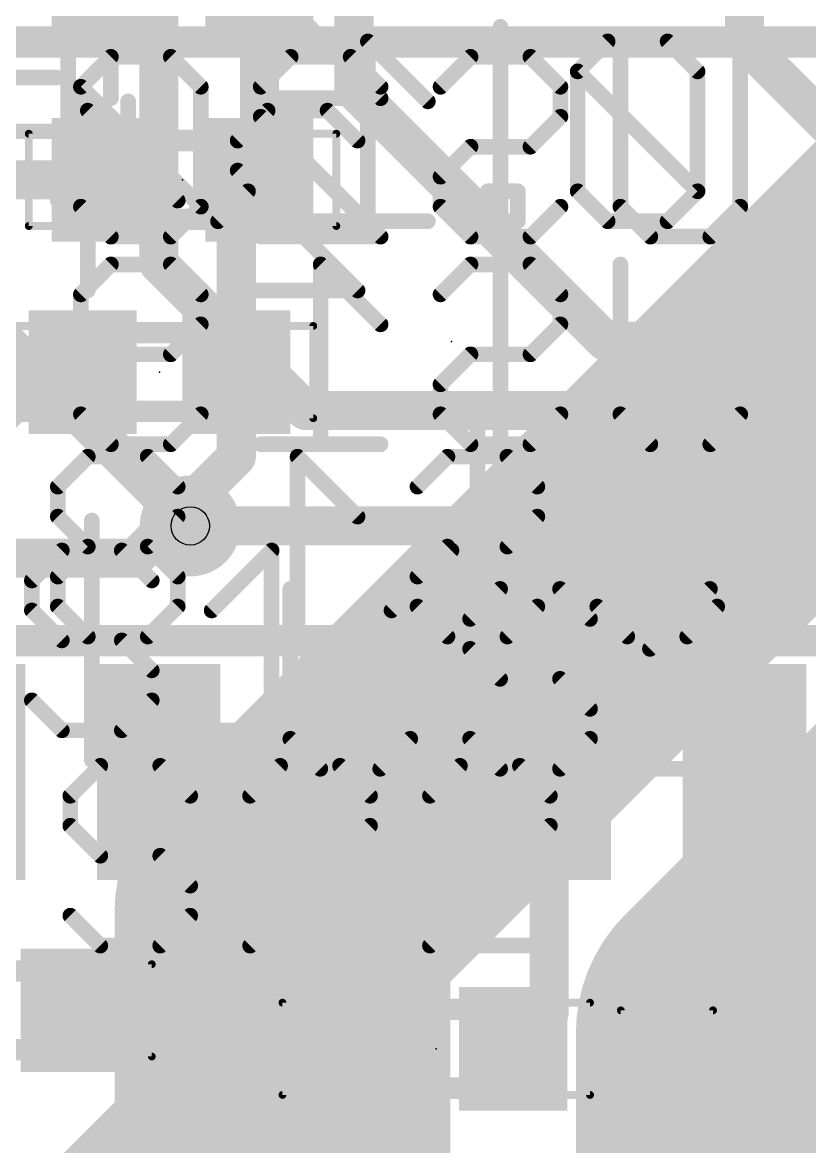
# Model space of a CAD drawing. Extents: x 61.5 to 101.4, y 9 to 89.5.
# Drawn here: x 71.51 to 76.63, y 66.91 to 74.22 of the extents above; entities that cross this region are included whole.
import ezdxf

# ---------------------------------------------------------------- set-up
doc = ezdxf.new("R2010")
doc.units = 0
for name, color, linetype in [('1', 22, 'CONTINUOUS'), ('16', 175, 'CONTINUOUS'), ('18', 82, 'CONTINUOUS'), ('21', 253, 'CONTINUOUS'), ('23', 7, 'CONTINUOUS'), ('24', 7, 'CONTINUOUS'), ('25', 253, 'CONTINUOUS'), ('26', 253, 'CONTINUOUS'), ('27', 253, 'CONTINUOUS'), ('28', 253, 'CONTINUOUS'), ('29', 253, 'CONTINUOUS'), ('30', 253, 'CONTINUOUS'), ('31', 253, 'CONTINUOUS'), ('32', 253, 'CONTINUOUS'), ('39', 22, 'CONTINUOUS'), ('40', 175, 'CONTINUOUS'), ('44', 253, 'CONTINUOUS'), ('51', 253, 'CONTINUOUS'), ('52', 253, 'CONTINUOUS')]:
    doc.layers.add(name, color=color, linetype=linetype)

# ---------------------------------------------------------------- blocks, each defined once
blk = doc.blocks.new('RECT')
blk.add_solid([(-0.5, -0.5), (0.5, -0.5), (-0.5, 0.5), (0.5, 0.5)])
blk = doc.blocks.new('ROUNDV')
at = {"const_width": 0.5}
blk.add_lwpolyline([(0, -0.25, 1), (0, 0.25, 1), (0, -0.25)], format="xyb", dxfattribs=at)

msp = doc.modelspace()

# ---------------------------------------------------------------- linework, layer by layer
at = {"layer": '1', "const_width": 0.254}
for points in [[(72.395, 74.95), (72.395, 72.655)], [(73.665, 73.785), (73.665, 74.95)], [(76.205, 74.95), (76.205, 74.095)], [(76.205, 74.095), (77.1, 73.2)], [(73.8, 73.65), (73.665, 73.785)], [(75.3, 72.15), (73.8, 73.65)], [(72.395, 72.655), (73.35, 71.7)], [(71.125, 72.425), (71.625, 71.925)], [(82.5, 72.15), (75.3, 72.15)], [(71.1, 71.4), (71.625, 71.925)], [(71.625, 71.925), (72.525, 71.025)], [(73.35, 71.7), (79.2, 71.7)], [(72.525, 71.025), (72.6, 70.95)], [(72.6, 70.95), (77.7, 70.95)], [(72.395, 68.345), (72.395, 69.35)], [(73.7, 69.315), (73.665, 69.35)], [(73.7, 67.55), (73.7, 69.315)], [(74.935, 67.785), (74.935, 69.35)], [(76.205, 69.35), (76.205, 67.805)], [(71.85, 67.8), (72.395, 68.345)], [(74.7, 67.55), (74.935, 67.785)], [(76.205, 67.805), (75.7, 67.3)]]:
    msp.add_lwpolyline(points, dxfattribs=at)
at = {"layer": '1', "const_width": 0.127}
for points in [[(76.2499, 74.1399, 1), (76.1601, 74.0501)], [(76.1415, 74.095, 1), (76.2685, 74.095)], [(73.7099, 73.8299, 1), (73.6201, 73.7401)], [(73.6015, 73.785, 1), (73.7285, 73.785)], [(73.8449, 73.6949, 1), (73.7551, 73.6051)], [(73.7551, 73.6051, 1), (73.8449, 73.6949)], [(72.4399, 72.6999, 1), (72.3501, 72.6101)], [(72.3315, 72.655, 1), (72.4585, 72.655)], [(75.3, 72.2135, 1), (75.3, 72.0865)], [(75.2551, 72.1051, 1), (75.3449, 72.1949)], [(71.6699, 71.9699, 1), (71.5801, 71.8801)], [(71.6699, 71.8801, 1), (71.5801, 71.9699)], [(71.5801, 71.8801, 1), (71.6699, 71.9699)], [(73.35, 71.7635, 1), (73.35, 71.6365)], [(73.3051, 71.6551, 1), (73.3949, 71.7449)], [(72.5699, 71.0699, 1), (72.4801, 70.9801)], [(72.4801, 70.9801, 1), (72.5699, 71.0699)], [(72.6, 71.0135, 1), (72.6, 70.8865)], [(72.5551, 70.9051, 1), (72.6449, 70.9949)], [(72.4585, 69.35, 1), (72.3315, 69.35)], [(73.7099, 69.3949, 1), (73.6201, 69.3051)], [(73.7635, 69.315, 1), (73.6365, 69.315)], [(74.9985, 69.35, 1), (74.8715, 69.35)], [(76.2685, 69.35, 1), (76.1415, 69.35)], [(73.6551, 69.2701, 1), (73.7449, 69.3599)], [(72.4399, 68.3001, 1), (72.3501, 68.3899)], [(72.3315, 68.345, 1), (72.4585, 68.345)], [(71.8051, 67.8449, 1), (71.8949, 67.7551)], [(74.9799, 67.7401, 1), (74.8901, 67.8299)], [(76.2499, 67.7601, 1), (76.1601, 67.8499)], [(74.8715, 67.785, 1), (74.9985, 67.785)], [(76.1415, 67.805, 1), (76.2685, 67.805)], [(73.6365, 67.55, 1), (73.7635, 67.55)], [(74.6551, 67.5949, 1), (74.7449, 67.5051)], [(75.6551, 67.3449, 1), (75.7449, 67.2551)]]:
    msp.add_lwpolyline(points, format="xyb", dxfattribs=at)
at = {"layer": '16'}
for points, const_width in [([(73.4115, 68.65), (79.9389, 75.1774)], 2.1844), ([(73.05, 74.55), (73.05, 73.2)], 0.254), ([(70.38, 73.2), (72.05, 73.2)], 0.254), ([(73.05, 73.2), (72.9, 73.05)], 0.254), ([(72.9, 73.05), (72.9, 71.95)], 0.254), ([(70.36, 71.95), (71.9, 71.95)], 0.254), ([(72.9, 71.4), (72.9, 71.95)], 0.254), ([(72.525, 71.025), (72.9, 71.4)], 0.254), ([(78.8, 70.25), (76.2, 67.65)], 2.1844), ([(72.24, 70.74), (72.525, 71.025)], 0.254), ([(72.6, 70.95), (72.525, 71.025)], 0.254), ([(70.3, 70.74), (72.24, 70.74)], 0.254), ([(73.2, 68.4385), (73.4115, 68.65)], 2.1844), ([(73.2, 66.75), (73.2, 68.4385)], 2.1844), ([(76.2, 65.75), (76.2, 67.65)], 2.1844), ([(73.2, 66.75), (70.5, 64.05)], 2.1844)]:
    msp.add_lwpolyline(points, dxfattribs=dict(at, const_width=const_width))
for points, const_width in [([(72.05, 73.1365, 1), (72.05, 73.2635)], 0.127), ([(73.0949, 73.1551, 1), (73.0051, 73.2449)], 0.127), ([(72.9865, 73.2, 1), (73.1135, 73.2)], 0.127), ([(72.9635, 73.05, 1), (72.8365, 73.05)], 0.127), ([(72.8551, 73.0949, 1), (72.9449, 73.0051)], 0.127), ([(71.9, 71.8865, 1), (71.9, 72.0135)], 0.127), ([(72.9635, 71.95, 1), (72.8365, 71.95)], 0.127), ([(72.8365, 71.95, 1), (72.9635, 71.95)], 0.127), ([(72.9449, 71.3551, 1), (72.8551, 71.4449)], 0.127), ([(72.8365, 71.4, 1), (72.9635, 71.4)], 0.127), ([(72.5699, 71.0699, 1), (72.4801, 70.9801)], 0.127), ([(72.4801, 71.0699, 1), (72.5699, 70.9801)], 0.127), ([(72.5699, 70.9801, 1), (72.4801, 71.0699)], 0.127), ([(72.5551, 70.9051, 1), (72.6449, 70.9949)], 0.127), ([(72.1951, 70.7849, 1), (72.2849, 70.6951)], 0.127), ([(72.24, 70.6765, 1), (72.24, 70.8035)], 0.127), ([(73.7976, 68.2638, 1), (73.0253, 69.0362)], 1.0922), ([(73.0253, 69.0362, 1), (73.7976, 68.2638)], 1.0922), ([(73.7461, 68.4385, 1), (72.6539, 68.4385)], 1.0922), ([(72.8138, 68.8247, 1), (73.5862, 68.0524)], 1.0922), ([(76.7461, 67.65, 1), (75.6539, 67.65)], 1.0922), ([(75.8138, 68.0362, 1), (76.5862, 67.2638)], 1.0922), ([(73.5862, 66.3638, 1), (72.8138, 67.1362)], 1.0922), ([(72.6539, 66.75, 1), (73.7461, 66.75)], 1.0922)]:
    msp.add_lwpolyline(points, format="xyb", dxfattribs=dict(at, const_width=const_width))
at = {"layer": '21', "const_width": 0.2032}
for points in [[(79.1768, 74.0963), (69.4232, 74.0963)], [(69.4232, 70.2037), (79.2768, 70.2037)]]:
    msp.add_lwpolyline(points, dxfattribs=at)
at = {"layer": '23'}
for p in [(74.3, 72.15), (74.2, 67.55)]:
    msp.add_point(p, dxfattribs=at)
at = {"layer": '24'}
for p in [(72.55, 73.2), (72.4, 71.95)]:
    msp.add_point(p, dxfattribs=at)
at = {"layer": '25', "const_width": 0.1016}
for points in [[(71.96, 70.9851), (71.96, 69.4259)], [(71.5702, 70.5953), (71.7651, 70.7902)], [(71.7651, 70.7902), (72.1549, 70.7902)], [(72.1549, 70.7902), (72.3498, 70.5953)], [(72.7396, 70.4004), (73.1294, 70.7902)], [(73.1294, 70.7902), (73.1294, 69.6208)], [(73.909, 70.4004), (74.2988, 70.7902)], [(74.2988, 70.7902), (74.2988, 69.6208)], [(74.81, 70.7351), (74.81, 69.1759)], [(71.5702, 70.4004), (71.5702, 70.5953)], [(73.2508, 70.5402), (73.2508, 69.5657)], [(74.0304, 69.5657), (74.0304, 70.5402)], [(74.4202, 70.3453), (74.6151, 70.5402)], [(74.6151, 70.5402), (75.0049, 70.5402)], [(75.0049, 70.5402), (75.1998, 70.3453)], [(75.5896, 70.1504), (75.9794, 70.5402)], [(75.9794, 70.5402), (75.9794, 69.3708)], [(71.7651, 70.2055), (71.5702, 70.4004)], [(74.4202, 70.1504), (74.4202, 70.3453)], [(72.1549, 70.2055), (71.7651, 70.2055)], [(72.3498, 70.0106), (72.1549, 70.2055)], [(74.6151, 69.9555), (74.4202, 70.1504)], [(72.3498, 69.8157), (72.3498, 70.0106)], [(75.0049, 69.9555), (74.6151, 69.9555)], [(75.1998, 69.7606), (75.0049, 69.9555)], [(71.5702, 69.8157), (71.7651, 69.6208)], [(72.1549, 69.6208), (72.3498, 69.8157)], [(75.1998, 69.5657), (75.1998, 69.7606)], [(71.7651, 69.6208), (72.1549, 69.6208)], [(72.7396, 69.6208), (73.5192, 69.6208)], [(73.909, 69.6208), (74.6886, 69.6208)], [(72.21, 69.5851), (72.21, 68.0259)], [(73.2508, 69.5657), (73.4457, 69.3708)], [(73.8355, 69.3708), (74.0304, 69.5657)], [(74.4202, 69.5657), (74.6151, 69.3708)], [(75.0049, 69.3708), (75.1998, 69.5657)], [(71.8202, 69.1953), (72.0151, 69.3902)], [(72.0151, 69.3902), (72.4049, 69.3902)], [(72.4049, 69.3902), (72.5998, 69.1953)], [(73.1845, 69.3902), (72.9896, 69.1953)], [(73.5743, 69.3902), (73.1845, 69.3902)], [(73.7692, 69.1953), (73.5743, 69.3902)], [(74.3539, 69.3902), (74.159, 69.1953)], [(74.7437, 69.3902), (74.3539, 69.3902)], [(74.9386, 69.1953), (74.7437, 69.3902)], [(73.4457, 69.3708), (73.8355, 69.3708)], [(74.6151, 69.3708), (75.0049, 69.3708)], [(75.5896, 69.3708), (76.3692, 69.3708)], [(71.8202, 69.0004), (71.8202, 69.1953)], [(73.7692, 69.0004), (73.7692, 69.1953)], [(74.9386, 69.0004), (74.9386, 69.1953)], [(72.0151, 68.8055), (71.8202, 69.0004)], [(72.9896, 68.2208), (73.7692, 69.0004)], [(74.159, 68.2208), (74.9386, 69.0004)], [(72.4049, 68.8055), (72.0151, 68.8055)], [(72.5998, 68.6106), (72.4049, 68.8055)], [(72.5998, 68.4157), (72.5998, 68.6106)], [(71.8202, 68.4157), (72.0151, 68.2208)], [(72.4049, 68.2208), (72.5998, 68.4157)], [(72.0151, 68.2208), (72.4049, 68.2208)], [(73.7692, 68.2208), (72.9896, 68.2208)], [(74.9386, 68.2208), (74.159, 68.2208)]]:
    msp.add_lwpolyline(points, dxfattribs=at)
at = {"layer": '25', "const_width": 0.0508}
for points in [[(71.9854, 70.9851, 1), (71.9346, 70.9851)], [(71.7651, 70.8156, 1), (71.7651, 70.7648)], [(71.7831, 70.7722, 1), (71.7471, 70.8082)], [(72.1729, 70.8082, 1), (72.1369, 70.7722)], [(72.1549, 70.7648, 1), (72.1549, 70.8156)], [(73.1548, 70.7902, 1), (73.104, 70.7902)], [(73.1474, 70.7722, 1), (73.1114, 70.8082)], [(74.3242, 70.7902, 1), (74.2734, 70.7902)], [(74.3167, 70.7722, 1), (74.2808, 70.8082)], [(74.8354, 70.7351, 1), (74.7846, 70.7351)], [(71.5522, 70.6133, 1), (71.5882, 70.5773)], [(71.5956, 70.5953, 1), (71.5448, 70.5953)], [(72.3318, 70.5773, 1), (72.3678, 70.6133)], [(73.2762, 70.5402, 1), (73.2254, 70.5402)], [(74.0558, 70.5402, 1), (74.005, 70.5402)], [(74.6151, 70.5656, 1), (74.6151, 70.5148)], [(74.6331, 70.5222, 1), (74.5971, 70.5582)], [(75.0229, 70.5582, 1), (74.9869, 70.5222)], [(75.0049, 70.5148, 1), (75.0049, 70.5656)], [(76.0048, 70.5402, 1), (75.954, 70.5402)], [(75.9974, 70.5222, 1), (75.9614, 70.5582)], [(71.5882, 70.4184, 1), (71.5522, 70.3824)], [(71.5448, 70.4004, 1), (71.5956, 70.4004)], [(72.7216, 70.4184, 1), (72.7576, 70.3824)], [(73.891, 70.4184, 1), (73.927, 70.3824)], [(74.4022, 70.3633, 1), (74.4382, 70.3273)], [(74.4456, 70.3453, 1), (74.3948, 70.3453)], [(75.1818, 70.3273, 1), (75.2178, 70.3633)], [(71.7651, 70.2309, 1), (71.7651, 70.1801)], [(71.7471, 70.1875, 1), (71.7831, 70.2235)], [(72.1729, 70.2235, 1), (72.1369, 70.1875)], [(72.1549, 70.1801, 1), (72.1549, 70.2309)], [(74.4382, 70.1684, 1), (74.4022, 70.1324)], [(74.3948, 70.1504, 1), (74.4456, 70.1504)], [(75.5716, 70.1684, 1), (75.6076, 70.1324)], [(72.3752, 70.0106, 1), (72.3244, 70.0106)], [(72.3318, 69.9926, 1), (72.3678, 70.0286)], [(74.6151, 69.9809, 1), (74.6151, 69.9301)], [(74.5971, 69.9375, 1), (74.6331, 69.9735)], [(75.0229, 69.9735, 1), (74.9869, 69.9375)], [(75.0049, 69.9301, 1), (75.0049, 69.9809)], [(71.5882, 69.8337, 1), (71.5522, 69.7977)], [(72.3244, 69.8157, 1), (72.3752, 69.8157)], [(72.3678, 69.7977, 1), (72.3318, 69.8337)], [(75.2252, 69.7606, 1), (75.1744, 69.7606)], [(75.1818, 69.7426, 1), (75.2178, 69.7786)], [(71.7651, 69.6462, 1), (71.7651, 69.5954)], [(71.7471, 69.6028, 1), (71.7831, 69.6388)], [(72.1369, 69.6388, 1), (72.1729, 69.6028)], [(72.1549, 69.5954, 1), (72.1549, 69.6462)], [(72.7396, 69.6462, 1), (72.7396, 69.5954)], [(73.5192, 69.5954, 1), (73.5192, 69.6462)], [(73.909, 69.6462, 1), (73.909, 69.5954)], [(74.6886, 69.5954, 1), (74.6886, 69.6462)], [(72.2354, 69.5851, 1), (72.1846, 69.5851)], [(73.104, 69.6208, 1), (73.1548, 69.6208)], [(73.2688, 69.5837, 1), (73.2328, 69.5477)], [(73.2254, 69.5657, 1), (73.2762, 69.5657)], [(74.005, 69.5657, 1), (74.0558, 69.5657)], [(74.0484, 69.5477, 1), (74.0124, 69.5837)], [(74.2734, 69.6208, 1), (74.3242, 69.6208)], [(74.4382, 69.5837, 1), (74.4022, 69.5477)], [(75.1744, 69.5657, 1), (75.2252, 69.5657)], [(75.2178, 69.5477, 1), (75.1818, 69.5837)], [(71.9346, 69.4259, 1), (71.9854, 69.4259)], [(72.0151, 69.4156, 1), (72.0151, 69.3648)], [(72.0331, 69.3722, 1), (71.9971, 69.4082)], [(72.4229, 69.4082, 1), (72.3869, 69.3722)], [(72.4049, 69.3648, 1), (72.4049, 69.4156)], [(73.1845, 69.4156, 1), (73.1845, 69.3648)], [(73.2025, 69.3722, 1), (73.1665, 69.4082)], [(73.5923, 69.4082, 1), (73.5563, 69.3722)], [(73.5743, 69.3648, 1), (73.5743, 69.4156)], [(74.3539, 69.4156, 1), (74.3539, 69.3648)], [(74.3718, 69.3722, 1), (74.3359, 69.4082)], [(74.7616, 69.4082, 1), (74.7257, 69.3722)], [(74.7437, 69.3648, 1), (74.7437, 69.4156)], [(73.4457, 69.3962, 1), (73.4457, 69.3454)], [(73.4277, 69.3528, 1), (73.4637, 69.3888)], [(73.8175, 69.3888, 1), (73.8535, 69.3528)], [(73.8355, 69.3454, 1), (73.8355, 69.3962)], [(74.6151, 69.3962, 1), (74.6151, 69.3454)], [(74.5971, 69.3528, 1), (74.6331, 69.3888)], [(74.9869, 69.3888, 1), (75.0229, 69.3528)], [(75.0049, 69.3454, 1), (75.0049, 69.3962)], [(75.5896, 69.3962, 1), (75.5896, 69.3454)], [(75.954, 69.3708, 1), (76.0048, 69.3708)], [(76.3692, 69.3454, 1), (76.3692, 69.3962)], [(71.8022, 69.2133, 1), (71.8382, 69.1773)], [(71.8456, 69.1953, 1), (71.7948, 69.1953)], [(72.5818, 69.1773, 1), (72.6178, 69.2133)], [(72.9716, 69.2133, 1), (73.0076, 69.1773)], [(73.7946, 69.1953, 1), (73.7438, 69.1953)], [(73.7512, 69.1773, 1), (73.7872, 69.2133)], [(74.141, 69.2133, 1), (74.177, 69.1773)], [(74.964, 69.1953, 1), (74.9132, 69.1953)], [(74.9206, 69.1773, 1), (74.9565, 69.2133)], [(74.7846, 69.1759, 1), (74.8354, 69.1759)], [(71.8382, 69.0184, 1), (71.8022, 68.9824)], [(71.7948, 69.0004, 1), (71.8456, 69.0004)], [(73.7438, 69.0004, 1), (73.7946, 69.0004)], [(73.7872, 68.9824, 1), (73.7512, 69.0184)], [(74.9132, 69.0004, 1), (74.964, 69.0004)], [(74.9565, 68.9824, 1), (74.9206, 69.0184)], [(72.0151, 68.8309, 1), (72.0151, 68.7801)], [(71.9971, 68.7875, 1), (72.0331, 68.8235)], [(72.4229, 68.8235, 1), (72.3869, 68.7875)], [(72.4049, 68.7801, 1), (72.4049, 68.8309)], [(72.6252, 68.6106, 1), (72.5744, 68.6106)], [(72.5818, 68.5926, 1), (72.6178, 68.6286)], [(71.8382, 68.4337, 1), (71.8022, 68.3977)], [(72.5744, 68.4157, 1), (72.6252, 68.4157)], [(72.6178, 68.3977, 1), (72.5818, 68.4337)], [(72.0151, 68.2462, 1), (72.0151, 68.1954)], [(71.9971, 68.2028, 1), (72.0331, 68.2388)], [(72.3869, 68.2388, 1), (72.4229, 68.2028)], [(72.4049, 68.1954, 1), (72.4049, 68.2462)], [(72.9716, 68.2388, 1), (73.0076, 68.2028)], [(72.9896, 68.2462, 1), (72.9896, 68.1954)], [(73.7692, 68.1954, 1), (73.7692, 68.2462)], [(74.141, 68.2388, 1), (74.177, 68.2028)], [(74.159, 68.2462, 1), (74.159, 68.1954)], [(74.9386, 68.1954, 1), (74.9386, 68.2462)], [(72.1846, 68.0259, 1), (72.2354, 68.0259)]]:
    msp.add_lwpolyline(points, format="xyb", dxfattribs=at)
at = {"layer": '26', "const_width": 0.1016}
for points in [[(74.6176, 74.1951), (74.6176, 72.6359)], [(72.0839, 74.0002), (71.889, 73.8053)], [(72.4737, 74.0002), (72.0839, 74.0002)], [(72.6686, 73.8053), (72.4737, 74.0002)], [(73.0584, 73.8053), (73.2533, 74.0002)], [(73.2533, 74.0002), (73.6431, 74.0002)], [(73.6431, 74.0002), (73.838, 73.8053)], [(74.4227, 74.0002), (74.2278, 73.8053)], [(74.8125, 74.0002), (74.4227, 74.0002)], [(75.0074, 73.8053), (74.8125, 74.0002)], [(75.3972, 73.0257), (75.3972, 74.0002)], [(76.1768, 74.0002), (76.1768, 73.0257)], [(71.889, 73.8053), (71.889, 73.0257)], [(72.6686, 73.0257), (71.889, 73.8053)], [(72.6686, 73.0257), (72.6686, 73.8053)], [(73.0584, 73.6104), (73.0584, 73.8053)], [(75.0074, 73.6104), (75.0074, 73.8053)], [(73.838, 72.8308), (73.0584, 73.6104)], [(74.8125, 73.4155), (75.0074, 73.6104)], [(74.2278, 73.2206), (74.4227, 73.4155)], [(74.4227, 73.4155), (74.8125, 73.4155)], [(74.2278, 73.0257), (74.2278, 73.2206)], [(71.889, 73.0257), (72.0839, 72.8308)], [(72.4737, 72.8308), (72.6686, 73.0257)], [(74.4227, 72.8308), (74.2278, 73.0257)], [(75.0074, 73.0257), (74.8125, 72.8308)], [(75.5921, 72.8308), (75.3972, 73.0257)], [(76.1768, 73.0257), (75.9819, 72.8308)], [(72.0839, 72.8308), (72.4737, 72.8308)], [(73.0584, 72.8308), (73.838, 72.8308)], [(74.8125, 72.8308), (74.4227, 72.8308)], [(74.6176, 72.8451), (74.6176, 71.2859)], [(75.9819, 72.8308), (75.5921, 72.8308)], [(71.889, 72.4553), (72.0839, 72.6502)], [(72.0839, 72.6502), (72.4737, 72.6502)], [(72.4737, 72.6502), (72.6686, 72.4553)], [(73.838, 72.2604), (73.4482, 72.6502)], [(73.4482, 72.6502), (73.4482, 71.4808)], [(74.4227, 72.6502), (74.2278, 72.4553)], [(74.8125, 72.6502), (74.4227, 72.6502)], [(75.0074, 72.4553), (74.8125, 72.6502)], [(75.3972, 71.6757), (75.3972, 72.6502)], [(76.1768, 72.6502), (76.1768, 71.6757)], [(71.889, 71.6757), (71.889, 72.4553)], [(72.6686, 72.4553), (72.6686, 72.2604)], [(75.0074, 72.2604), (75.0074, 72.4553)], [(72.6686, 72.2604), (72.4737, 72.0655)], [(74.8125, 72.0655), (75.0074, 72.2604)], [(72.4737, 72.0655), (71.889, 72.0655)], [(74.2278, 71.8706), (74.4227, 72.0655)], [(74.4227, 72.0655), (74.8125, 72.0655)], [(74.2278, 71.6757), (74.2278, 71.8706)], [(72.0839, 71.4808), (71.889, 71.6757)], [(72.6686, 71.6757), (72.4737, 71.4808)], [(74.4227, 71.4808), (74.2278, 71.6757)], [(75.0074, 71.6757), (74.8125, 71.4808)], [(75.5921, 71.4808), (75.3972, 71.6757)], [(76.1768, 71.6757), (75.9819, 71.4808)], [(74.4676, 71.5951), (74.4676, 70.0359)], [(72.4737, 71.4808), (72.0839, 71.4808)], [(73.838, 71.4808), (73.0584, 71.4808)], [(74.8125, 71.4808), (74.4227, 71.4808)], [(75.9819, 71.4808), (75.5921, 71.4808)], [(71.9339, 71.4002), (71.739, 71.2053)], [(72.3237, 71.4002), (71.9339, 71.4002)], [(72.5186, 71.2053), (72.3237, 71.4002)], [(73.688, 71.0104), (73.2982, 71.4002)], [(73.2982, 71.4002), (73.2982, 70.2308)], [(74.2727, 71.4002), (74.0778, 71.2053)], [(74.6625, 71.4002), (74.2727, 71.4002)], [(74.8574, 71.2053), (74.6625, 71.4002)], [(75.2472, 70.4257), (75.2472, 71.4002)], [(76.0268, 71.4002), (76.0268, 70.4257)], [(71.739, 71.2053), (71.739, 71.0104)], [(72.5186, 71.0104), (72.5186, 71.2053)], [(74.8574, 71.0104), (74.8574, 71.2053)], [(71.739, 71.0104), (71.9339, 70.8155)], [(72.3237, 70.8155), (72.5186, 71.0104)], [(74.6625, 70.8155), (74.8574, 71.0104)], [(71.9339, 70.8155), (71.739, 70.6206)], [(72.3237, 70.8155), (71.9339, 70.8155)], [(72.5186, 70.6206), (72.3237, 70.8155)], [(74.0778, 70.6206), (74.2727, 70.8155)], [(74.2727, 70.8155), (74.6625, 70.8155)], [(71.739, 70.6206), (71.739, 70.4257)], [(72.5186, 70.4257), (72.5186, 70.6206)], [(74.0778, 70.4257), (74.0778, 70.6206)], [(71.739, 70.4257), (71.9339, 70.2308)], [(72.3237, 70.2308), (72.5186, 70.4257)], [(74.2727, 70.2308), (74.0778, 70.4257)], [(74.8574, 70.4257), (74.6625, 70.2308)], [(75.4421, 70.2308), (75.2472, 70.4257)], [(76.0268, 70.4257), (75.8319, 70.2308)], [(71.9339, 70.2308), (72.3237, 70.2308)], [(73.688, 70.2308), (72.9084, 70.2308)], [(74.6625, 70.2308), (74.2727, 70.2308)], [(75.8319, 70.2308), (75.4421, 70.2308)]]:
    msp.add_lwpolyline(points, dxfattribs=at)
at = {"layer": '26', "const_width": 0.0508}
for points in [[(74.643, 74.1951, 1), (74.5922, 74.1951)], [(72.0839, 74.0256, 1), (72.0839, 73.9748)], [(72.1019, 73.9822, 1), (72.0659, 74.0182)], [(72.4917, 74.0182, 1), (72.4557, 73.9822)], [(72.4737, 73.9748, 1), (72.4737, 74.0256)], [(73.2533, 74.0256, 1), (73.2533, 73.9748)], [(73.2713, 73.9822, 1), (73.2353, 74.0182)], [(73.6611, 74.0182, 1), (73.6251, 73.9822)], [(73.6431, 73.9748, 1), (73.6431, 74.0256)], [(74.4227, 74.0256, 1), (74.4227, 73.9748)], [(74.4407, 73.9822, 1), (74.4047, 74.0182)], [(74.8305, 74.0182, 1), (74.7945, 73.9822)], [(74.8125, 73.9748, 1), (74.8125, 74.0256)], [(75.4226, 74.0002, 1), (75.3718, 74.0002)], [(76.2022, 74.0002, 1), (76.1514, 74.0002)], [(71.907, 73.8233, 1), (71.871, 73.7873)], [(71.871, 73.8233, 1), (71.907, 73.7873)], [(71.9144, 73.8053, 1), (71.8636, 73.8053)], [(72.694, 73.8053, 1), (72.6432, 73.8053)], [(72.6506, 73.7873, 1), (72.6866, 73.8233)], [(73.0404, 73.8233, 1), (73.0764, 73.7873)], [(73.0838, 73.8053, 1), (73.033, 73.8053)], [(73.82, 73.7873, 1), (73.856, 73.8233)], [(74.2098, 73.8233, 1), (74.2458, 73.7873)], [(75.0328, 73.8053, 1), (74.982, 73.8053)], [(74.9894, 73.7873, 1), (75.0254, 73.8233)], [(73.0764, 73.6284, 1), (73.0404, 73.5924)], [(73.033, 73.6104, 1), (73.0838, 73.6104)], [(74.982, 73.6104, 1), (75.0328, 73.6104)], [(75.0254, 73.5924, 1), (74.9894, 73.6284)], [(74.4227, 73.4409, 1), (74.4227, 73.3901)], [(74.4407, 73.3975, 1), (74.4047, 73.4335)], [(74.7945, 73.4335, 1), (74.8305, 73.3975)], [(74.8125, 73.3901, 1), (74.8125, 73.4409)], [(74.2098, 73.2386, 1), (74.2458, 73.2026)], [(74.2532, 73.2206, 1), (74.2024, 73.2206)], [(71.907, 73.0437, 1), (71.871, 73.0077)], [(71.8636, 73.0257, 1), (71.9144, 73.0257)], [(72.6432, 73.0257, 1), (72.694, 73.0257)], [(72.6866, 73.0077, 1), (72.6506, 73.0437)], [(72.6506, 73.0077, 1), (72.6866, 73.0437)], [(74.2458, 73.0437, 1), (74.2098, 73.0077)], [(74.2024, 73.0257, 1), (74.2532, 73.0257)], [(75.0254, 73.0077, 1), (74.9894, 73.0437)], [(75.4152, 73.0437, 1), (75.3792, 73.0077)], [(75.3718, 73.0257, 1), (75.4226, 73.0257)], [(76.1514, 73.0257, 1), (76.2022, 73.0257)], [(76.1948, 73.0077, 1), (76.1588, 73.0437)], [(72.0839, 72.8562, 1), (72.0839, 72.8054)], [(72.0659, 72.8128, 1), (72.1019, 72.8488)], [(72.4557, 72.8488, 1), (72.4917, 72.8128)], [(72.4737, 72.8054, 1), (72.4737, 72.8562)], [(73.0584, 72.8562, 1), (73.0584, 72.8054)], [(73.82, 72.8128, 1), (73.856, 72.8488)], [(73.838, 72.8054, 1), (73.838, 72.8562)], [(74.4227, 72.8562, 1), (74.4227, 72.8054)], [(74.4047, 72.8128, 1), (74.4407, 72.8488)], [(74.643, 72.8451, 1), (74.5922, 72.8451)], [(74.7945, 72.8488, 1), (74.8305, 72.8128)], [(74.8125, 72.8054, 1), (74.8125, 72.8562)], [(75.5921, 72.8562, 1), (75.5921, 72.8054)], [(75.5741, 72.8128, 1), (75.6101, 72.8488)], [(75.9639, 72.8488, 1), (75.9999, 72.8128)], [(75.9819, 72.8054, 1), (75.9819, 72.8562)], [(72.0839, 72.6756, 1), (72.0839, 72.6248)], [(72.1019, 72.6322, 1), (72.0659, 72.6682)], [(72.4917, 72.6682, 1), (72.4557, 72.6322)], [(72.4737, 72.6248, 1), (72.4737, 72.6756)], [(73.4662, 72.6682, 1), (73.4302, 72.6322)], [(73.4736, 72.6502, 1), (73.4228, 72.6502)], [(74.4227, 72.6756, 1), (74.4227, 72.6248)], [(74.4407, 72.6322, 1), (74.4047, 72.6682)], [(74.5922, 72.6359, 1), (74.643, 72.6359)], [(74.8305, 72.6682, 1), (74.7945, 72.6322)], [(74.8125, 72.6248, 1), (74.8125, 72.6756)], [(75.4226, 72.6502, 1), (75.3718, 72.6502)], [(76.2022, 72.6502, 1), (76.1514, 72.6502)], [(71.9144, 72.4553, 1), (71.8636, 72.4553)], [(72.694, 72.4553, 1), (72.6432, 72.4553)], [(75.0328, 72.4553, 1), (74.982, 72.4553)], [(71.871, 72.4733, 1), (71.907, 72.4373)], [(72.6506, 72.4373, 1), (72.6866, 72.4733)], [(74.2098, 72.4733, 1), (74.2458, 72.4373)], [(74.9894, 72.4373, 1), (75.0254, 72.4733)], [(72.6432, 72.2604, 1), (72.694, 72.2604)], [(72.6866, 72.2424, 1), (72.6506, 72.2784)], [(73.82, 72.2424, 1), (73.856, 72.2784)], [(74.982, 72.2604, 1), (75.0328, 72.2604)], [(75.0254, 72.2424, 1), (74.9894, 72.2784)], [(71.889, 72.0909, 1), (71.889, 72.0401)], [(72.4557, 72.0835, 1), (72.4917, 72.0475)], [(72.4737, 72.0401, 1), (72.4737, 72.0909)], [(74.4227, 72.0909, 1), (74.4227, 72.0401)], [(74.4407, 72.0475, 1), (74.4047, 72.0835)], [(74.7945, 72.0835, 1), (74.8305, 72.0475)], [(74.8125, 72.0401, 1), (74.8125, 72.0909)], [(74.2532, 71.8706, 1), (74.2024, 71.8706)], [(74.2098, 71.8886, 1), (74.2458, 71.8526)], [(71.907, 71.6937, 1), (71.871, 71.6577)], [(71.8636, 71.6757, 1), (71.9144, 71.6757)], [(72.6866, 71.6577, 1), (72.6506, 71.6937)], [(74.2458, 71.6937, 1), (74.2098, 71.6577)], [(74.2024, 71.6757, 1), (74.2532, 71.6757)], [(75.0254, 71.6577, 1), (74.9894, 71.6937)], [(75.4152, 71.6937, 1), (75.3792, 71.6577)], [(75.3718, 71.6757, 1), (75.4226, 71.6757)], [(76.1514, 71.6757, 1), (76.2022, 71.6757)], [(76.1948, 71.6577, 1), (76.1588, 71.6937)], [(74.493, 71.5951, 1), (74.4422, 71.5951)], [(72.0839, 71.5062, 1), (72.0839, 71.4554)], [(72.0659, 71.4628, 1), (72.1019, 71.4988)], [(72.4557, 71.4988, 1), (72.4917, 71.4628)], [(72.4737, 71.4554, 1), (72.4737, 71.5062)], [(73.0584, 71.5062, 1), (73.0584, 71.4554)], [(73.4228, 71.4808, 1), (73.4736, 71.4808)], [(73.838, 71.4554, 1), (73.838, 71.5062)], [(74.4227, 71.5062, 1), (74.4227, 71.4554)], [(74.4047, 71.4628, 1), (74.4407, 71.4988)], [(74.7945, 71.4988, 1), (74.8305, 71.4628)], [(74.8125, 71.4554, 1), (74.8125, 71.5062)], [(75.5921, 71.5062, 1), (75.5921, 71.4554)], [(75.5741, 71.4628, 1), (75.6101, 71.4988)], [(75.9639, 71.4988, 1), (75.9999, 71.4628)], [(75.9819, 71.4554, 1), (75.9819, 71.5062)], [(71.9339, 71.4256, 1), (71.9339, 71.3748)], [(71.9519, 71.3822, 1), (71.9159, 71.4182)], [(72.3417, 71.4182, 1), (72.3057, 71.3822)], [(72.3237, 71.3748, 1), (72.3237, 71.4256)], [(73.3162, 71.4182, 1), (73.2802, 71.3822)], [(73.3236, 71.4002, 1), (73.2728, 71.4002)], [(74.2727, 71.4256, 1), (74.2727, 71.3748)], [(74.2907, 71.3822, 1), (74.2547, 71.4182)], [(74.6805, 71.4182, 1), (74.6445, 71.3822)], [(74.6625, 71.3748, 1), (74.6625, 71.4256)], [(75.2726, 71.4002, 1), (75.2218, 71.4002)], [(76.0522, 71.4002, 1), (76.0014, 71.4002)], [(74.5922, 71.2859, 1), (74.643, 71.2859)], [(71.721, 71.2233, 1), (71.757, 71.1873)], [(71.7644, 71.2053, 1), (71.7136, 71.2053)], [(72.544, 71.2053, 1), (72.4932, 71.2053)], [(72.5006, 71.1873, 1), (72.5366, 71.2233)], [(74.0598, 71.2233, 1), (74.0958, 71.1873)], [(74.8828, 71.2053, 1), (74.832, 71.2053)], [(74.8394, 71.1873, 1), (74.8754, 71.2233)], [(71.757, 71.0284, 1), (71.721, 70.9924)], [(72.5366, 70.9924, 1), (72.5006, 71.0284)], [(73.67, 70.9924, 1), (73.706, 71.0284)], [(74.8754, 70.9924, 1), (74.8394, 71.0284)], [(71.7136, 71.0104, 1), (71.7644, 71.0104)], [(72.4932, 71.0104, 1), (72.544, 71.0104)], [(74.832, 71.0104, 1), (74.8828, 71.0104)], [(71.9339, 70.8409, 1), (71.9339, 70.7901)], [(71.9519, 70.7975, 1), (71.9159, 70.8335)], [(71.9159, 70.7975, 1), (71.9519, 70.8335)], [(72.3417, 70.8335, 1), (72.3057, 70.7975)], [(72.3057, 70.8335, 1), (72.3417, 70.7975)], [(72.3237, 70.7901, 1), (72.3237, 70.8409)], [(74.2727, 70.8409, 1), (74.2727, 70.7901)], [(74.2907, 70.7975, 1), (74.2547, 70.8335)], [(74.6445, 70.8335, 1), (74.6805, 70.7975)], [(74.6625, 70.7901, 1), (74.6625, 70.8409)], [(71.721, 70.6386, 1), (71.757, 70.6026)], [(71.7644, 70.6206, 1), (71.7136, 70.6206)], [(72.544, 70.6206, 1), (72.4932, 70.6206)], [(72.5006, 70.6026, 1), (72.5366, 70.6386)], [(74.0598, 70.6386, 1), (74.0958, 70.6026)], [(74.1032, 70.6206, 1), (74.0524, 70.6206)], [(71.757, 70.4437, 1), (71.721, 70.4077)], [(72.5366, 70.4077, 1), (72.5006, 70.4437)], [(74.0958, 70.4437, 1), (74.0598, 70.4077)], [(74.8754, 70.4077, 1), (74.8394, 70.4437)], [(75.2652, 70.4437, 1), (75.2292, 70.4077)], [(76.0448, 70.4077, 1), (76.0088, 70.4437)], [(71.7136, 70.4257, 1), (71.7644, 70.4257)], [(72.4932, 70.4257, 1), (72.544, 70.4257)], [(74.0524, 70.4257, 1), (74.1032, 70.4257)], [(75.2218, 70.4257, 1), (75.2726, 70.4257)], [(76.0014, 70.4257, 1), (76.0522, 70.4257)], [(71.9339, 70.2562, 1), (71.9339, 70.2054)], [(71.9159, 70.2128, 1), (71.9519, 70.2488)], [(72.3057, 70.2488, 1), (72.3417, 70.2128)], [(72.3237, 70.2054, 1), (72.3237, 70.2562)], [(72.9084, 70.2562, 1), (72.9084, 70.2054)], [(73.2728, 70.2308, 1), (73.3236, 70.2308)], [(73.688, 70.2054, 1), (73.688, 70.2562)], [(74.2727, 70.2562, 1), (74.2727, 70.2054)], [(74.2547, 70.2128, 1), (74.2907, 70.2488)], [(74.6445, 70.2488, 1), (74.6805, 70.2128)], [(74.6625, 70.2054, 1), (74.6625, 70.2562)], [(75.4421, 70.2562, 1), (75.4421, 70.2054)], [(75.4241, 70.2128, 1), (75.4601, 70.2488)], [(75.8139, 70.2488, 1), (75.8499, 70.2128)], [(75.8319, 70.2054, 1), (75.8319, 70.2562)], [(74.4422, 70.0359, 1), (74.493, 70.0359)]]:
    msp.add_lwpolyline(points, format="xyb", dxfattribs=at)
at = {"layer": '27', "const_width": 0.1016}
for points in [[(71.3396, 73.8655), (71.7294, 73.8655)], [(72.7298, 66.6814), (72.7298, 67.461)], [(73.3145, 66.6814), (73.3145, 67.0712)]]:
    msp.add_lwpolyline(points, dxfattribs=at)
at = {"layer": '27', "const_width": 0.0508}
for points in [[(71.7294, 73.8401, 1), (71.7294, 73.8909)], [(72.7552, 67.461, 1), (72.7044, 67.461)], [(73.3399, 67.0712, 1), (73.2891, 67.0712)]]:
    msp.add_lwpolyline(points, format="xyb", dxfattribs=at)
at = {"layer": '28', "const_width": 0.1016}
for points in [[(72.0839, 73.7308), (72.0839, 74.9002)], [(73.838, 73.7308), (73.0584, 74.5104)], [(71.8063, 74.1002), (71.0267, 74.1002)], [(71.8063, 72.9308), (71.8063, 74.1002)], [(74.1451, 73.7104), (73.7553, 74.1002)], [(73.7553, 74.1002), (73.7553, 72.9308)], [(75.3145, 74.1002), (75.1196, 73.9053)], [(75.7043, 74.1002), (75.3145, 74.1002)], [(75.8992, 73.9053), (75.7043, 74.1002)], [(75.1196, 73.9053), (75.1196, 73.1257)], [(75.8992, 73.1257), (75.1196, 73.9053)], [(75.8992, 73.1257), (75.8992, 73.9053)], [(72.1961, 72.9308), (72.1961, 73.7104)], [(72.9757, 73.7104), (72.9757, 73.1257)], [(73.0584, 73.7308), (73.838, 73.7308)], [(71.9339, 72.4808), (71.9339, 73.6502)], [(71.9339, 73.6502), (72.5186, 73.0655)], [(72.9084, 73.4553), (73.1033, 73.6502)], [(73.1033, 73.6502), (73.4931, 73.6502)], [(73.4931, 73.6502), (73.688, 73.4553)], [(71.8063, 73.5155), (71.4165, 73.5155)], [(72.9084, 73.2604), (72.9084, 73.4553)], [(73.688, 72.4808), (72.9084, 73.2604)], [(72.9757, 73.1257), (72.7808, 72.9308)], [(74.7298, 73.1257), (74.5349, 73.1257)], [(74.5349, 73.1257), (74.5349, 72.9308)], [(74.7298, 72.9308), (74.7298, 73.1257)], [(75.1196, 73.1257), (75.3145, 72.9308)], [(75.7043, 72.9308), (75.8992, 73.1257)], [(72.5186, 73.0655), (71.739, 73.0655)], [(72.7808, 72.9308), (72.1961, 72.9308)], [(74.1451, 72.9308), (73.3655, 72.9308)], [(74.5349, 72.9308), (74.7298, 72.9308)], [(75.3145, 72.9308), (75.7043, 72.9308)], [(72.9084, 72.4808), (73.688, 72.4808)]]:
    msp.add_lwpolyline(points, dxfattribs=at)
at = {"layer": '28', "const_width": 0.0508}
for points in [[(71.8317, 74.1002, 1), (71.7809, 74.1002)], [(71.8063, 74.0748, 1), (71.8063, 74.1256)], [(73.7733, 74.1182, 1), (73.7373, 74.0822)], [(73.7807, 74.1002, 1), (73.7299, 74.1002)], [(75.3145, 74.1256, 1), (75.3145, 74.0748)], [(75.3325, 74.0822, 1), (75.2965, 74.1182)], [(75.7223, 74.1182, 1), (75.6863, 74.0822)], [(75.7043, 74.0748, 1), (75.7043, 74.1256)], [(75.1376, 73.9233, 1), (75.1016, 73.8873)], [(75.1016, 73.9233, 1), (75.1376, 73.8873)], [(75.145, 73.9053, 1), (75.0942, 73.9053)], [(75.9246, 73.9053, 1), (75.8738, 73.9053)], [(75.8812, 73.8873, 1), (75.9172, 73.9233)], [(72.0585, 73.7308, 1), (72.1093, 73.7308)], [(72.2215, 73.7104, 1), (72.1707, 73.7104)], [(73.0011, 73.7104, 1), (72.9503, 73.7104)], [(73.0584, 73.7562, 1), (73.0584, 73.7054)], [(73.82, 73.7128, 1), (73.856, 73.7488)], [(73.838, 73.7054, 1), (73.838, 73.7562)], [(74.1271, 73.6924, 1), (74.1631, 73.7284)], [(71.9519, 73.6682, 1), (71.9159, 73.6322)], [(71.9593, 73.6502, 1), (71.9085, 73.6502)], [(73.1033, 73.6756, 1), (73.1033, 73.6248)], [(73.1213, 73.6322, 1), (73.0853, 73.6682)], [(73.5111, 73.6682, 1), (73.4751, 73.6322)], [(73.4931, 73.6248, 1), (73.4931, 73.6756)], [(71.8063, 73.4901, 1), (71.8063, 73.5409)], [(72.8904, 73.4733, 1), (72.9264, 73.4373)], [(72.9338, 73.4553, 1), (72.883, 73.4553)], [(73.67, 73.4373, 1), (73.706, 73.4733)], [(72.9264, 73.2784, 1), (72.8904, 73.2424)], [(72.883, 73.2604, 1), (72.9338, 73.2604)], [(72.9937, 73.1077, 1), (72.9577, 73.1437)], [(74.5349, 73.1511, 1), (74.5349, 73.1003)], [(74.5603, 73.1257, 1), (74.5095, 73.1257)], [(74.7552, 73.1257, 1), (74.7044, 73.1257)], [(74.7298, 73.1003, 1), (74.7298, 73.1511)], [(75.1376, 73.1437, 1), (75.1016, 73.1077)], [(75.9172, 73.1077, 1), (75.8812, 73.1437)], [(75.8812, 73.1077, 1), (75.9172, 73.1437)], [(71.739, 73.0909, 1), (71.739, 73.0401)], [(72.5006, 73.0475, 1), (72.5366, 73.0835)], [(72.5186, 73.0401, 1), (72.5186, 73.0909)], [(72.9503, 73.1257, 1), (73.0011, 73.1257)], [(75.0942, 73.1257, 1), (75.145, 73.1257)], [(75.8738, 73.1257, 1), (75.9246, 73.1257)], [(71.7809, 72.9308, 1), (71.8317, 72.9308)], [(72.1961, 72.9562, 1), (72.1961, 72.9054)], [(72.1707, 72.9308, 1), (72.2215, 72.9308)], [(72.7629, 72.9488, 1), (72.7988, 72.9128)], [(72.7808, 72.9054, 1), (72.7808, 72.9562)], [(73.3655, 72.9562, 1), (73.3655, 72.9054)], [(73.7299, 72.9308, 1), (73.7807, 72.9308)], [(74.1451, 72.9054, 1), (74.1451, 72.9562)], [(74.5349, 72.9562, 1), (74.5349, 72.9054)], [(74.5095, 72.9308, 1), (74.5603, 72.9308)], [(74.7044, 72.9308, 1), (74.7552, 72.9308)], [(74.7298, 72.9054, 1), (74.7298, 72.9562)], [(75.3145, 72.9562, 1), (75.3145, 72.9054)], [(75.2965, 72.9128, 1), (75.3325, 72.9488)], [(75.6863, 72.9488, 1), (75.7223, 72.9128)], [(75.7043, 72.9054, 1), (75.7043, 72.9562)], [(71.9085, 72.4808, 1), (71.9593, 72.4808)], [(72.9084, 72.5062, 1), (72.9084, 72.4554)], [(73.67, 72.4628, 1), (73.706, 72.4988)], [(73.688, 72.4554, 1), (73.688, 72.5062)]]:
    msp.add_lwpolyline(points, format="xyb", dxfattribs=at)
at = {"layer": '39', "const_width": 0.0508}
for points in [[(72.35, 68.1), (70.35, 68.1)], [(72.35, 67.5), (72.35, 68.1)], [(73.2, 67.85), (73.2, 67.25)], [(75.2, 67.85), (73.2, 67.85)], [(75.2, 67.25), (75.2, 67.85)], [(76, 67.8), (75.4, 67.8)], [(75.4, 67.8), (75.4, 65.8)], [(76, 65.8), (76, 67.8)], [(70.35, 67.5), (72.35, 67.5)], [(73.2, 67.25), (75.2, 67.25)]]:
    msp.add_lwpolyline(points, dxfattribs=at)
at = {"layer": '39', "const_width": 0.0254}
for points in [[(72.3627, 68.1, 1), (72.3373, 68.1)], [(72.35, 68.0873, 1), (72.35, 68.1127)], [(73.2127, 67.85, 1), (73.1873, 67.85)], [(73.2, 67.8627, 1), (73.2, 67.8373)], [(75.2127, 67.85, 1), (75.1873, 67.85)], [(75.2, 67.8373, 1), (75.2, 67.8627)], [(75.4, 67.8127, 1), (75.4, 67.7873)], [(75.4127, 67.8, 1), (75.3873, 67.8)], [(76.0127, 67.8, 1), (75.9873, 67.8)], [(76, 67.7873, 1), (76, 67.8127)], [(72.3373, 67.5, 1), (72.3627, 67.5)], [(72.35, 67.4873, 1), (72.35, 67.5127)], [(73.2, 67.2627, 1), (73.2, 67.2373)], [(73.1873, 67.25, 1), (73.2127, 67.25)], [(75.1873, 67.25, 1), (75.2127, 67.25)], [(75.2, 67.2373, 1), (75.2, 67.2627)]]:
    msp.add_lwpolyline(points, format="xyb", dxfattribs=at)
at = {"layer": '40', "const_width": 0.0508}
for points in [[(71.55, 72.9), (71.55, 73.5)], [(71.55, 73.5), (73.55, 73.5)], [(73.55, 73.5), (73.55, 72.9)], [(73.55, 72.9), (71.55, 72.9)], [(71.4, 72.25), (73.4, 72.25)], [(73.4, 72.25), (73.4, 71.65)], [(73.4, 71.65), (71.4, 71.65)]]:
    msp.add_lwpolyline(points, dxfattribs=at)
at = {"layer": '40', "const_width": 0.0254}
for points in [[(71.5627, 73.5, 1), (71.5373, 73.5)], [(71.55, 73.5127, 1), (71.55, 73.4873)], [(73.5627, 73.5, 1), (73.5373, 73.5)], [(73.55, 73.4873, 1), (73.55, 73.5127)], [(71.55, 72.9127, 1), (71.55, 72.8873)], [(71.5373, 72.9, 1), (71.5627, 72.9)], [(73.5373, 72.9, 1), (73.5627, 72.9)], [(73.55, 72.8873, 1), (73.55, 72.9127)], [(73.4127, 72.25, 1), (73.3873, 72.25)], [(73.4, 72.2373, 1), (73.4, 72.2627)], [(73.3873, 71.65, 1), (73.4127, 71.65)], [(73.4, 71.6373, 1), (73.4, 71.6627)]]:
    msp.add_lwpolyline(points, format="xyb", dxfattribs=at)
at = {"layer": '44'}
msp.add_circle((72.6, 70.95), 0.125, dxfattribs=at)
at = {"layer": '51', "const_width": 0.127}
for points in [[(71.85, 68.05), (70.85, 68.05)], [(71.85, 67.55), (71.85, 68.05)], [(73.7, 67.8), (73.7, 67.3)], [(74.7, 67.8), (73.7, 67.8)], [(73.7, 67.8), (73.7, 67.75)], [(74.7, 67.3), (74.7, 67.8)], [(70.85, 67.55), (71.85, 67.55)], [(73.7, 67.3), (74.7, 67.3)], [(75.95, 67.3), (75.45, 67.3)], [(75.45, 67.3), (75.45, 66.3)], [(75.95, 67.3), (75.9, 67.3)], [(75.95, 66.3), (75.95, 67.3)]]:
    msp.add_lwpolyline(points, dxfattribs=at)
at = {"layer": '51', "const_width": 0.0635}
for points in [[(71.8818, 68.05, 1), (71.8183, 68.05)], [(71.85, 68.0182, 1), (71.85, 68.0817)], [(73.7318, 67.8, 1), (73.6683, 67.8)], [(73.7, 67.8317, 1), (73.7, 67.7682)], [(73.7318, 67.8, 1), (73.6683, 67.8)], [(74.7318, 67.8, 1), (74.6683, 67.8)], [(74.7, 67.7682, 1), (74.7, 67.8317)], [(73.6683, 67.75, 1), (73.7318, 67.75)], [(71.85, 67.5182, 1), (71.85, 67.5817)], [(71.8183, 67.55, 1), (71.8818, 67.55)], [(73.7, 67.3317, 1), (73.7, 67.2682)], [(73.6683, 67.3, 1), (73.7318, 67.3)], [(74.6683, 67.3, 1), (74.7318, 67.3)], [(74.7, 67.2682, 1), (74.7, 67.3317)], [(75.45, 67.3317, 1), (75.45, 67.2682)], [(75.4818, 67.3, 1), (75.4183, 67.3)], [(75.9, 67.3317, 1), (75.9, 67.2682)], [(75.9818, 67.3, 1), (75.9183, 67.3)], [(75.95, 67.2682, 1), (75.95, 67.3317)], [(75.95, 67.2682, 1), (75.95, 67.3317)]]:
    msp.add_lwpolyline(points, format="xyb", dxfattribs=at)
at = {"layer": '52', "const_width": 0.0635}
for points in [[(72.0817, 73.45, 1), (72.0182, 73.45)], [(72.05, 73.4818, 1), (72.05, 73.4183)], [(73.0817, 73.45, 1), (73.0182, 73.45)], [(73.05, 73.4183, 1), (73.05, 73.4818)], [(72.0817, 73, 1), (72.0182, 73)], [(72.05, 72.9818, 1), (72.05, 72.9183)], [(73.05, 72.9183, 1), (73.05, 72.9818)], [(72.0182, 72.95, 1), (72.0817, 72.95)], [(72.0182, 72.95, 1), (72.0817, 72.95)], [(73.0182, 72.95, 1), (73.0817, 72.95)], [(71.9, 72.2318, 1), (71.9, 72.1683)], [(71.9318, 72.2, 1), (71.8683, 72.2)], [(72.9318, 72.2, 1), (72.8683, 72.2)], [(72.9, 72.1683, 1), (72.9, 72.2318)], [(71.9318, 71.75, 1), (71.8683, 71.75)], [(71.9, 71.7318, 1), (71.9, 71.6683)], [(71.8683, 71.7, 1), (71.9318, 71.7)], [(71.8683, 71.7, 1), (71.9318, 71.7)], [(72.8683, 71.7, 1), (72.9318, 71.7)], [(72.9, 71.6683, 1), (72.9, 71.7318)]]:
    msp.add_lwpolyline(points, format="xyb", dxfattribs=at)
at = {"layer": '52', "const_width": 0.127}
for points in [[(72.05, 72.95), (72.05, 73.45)], [(72.05, 73.45), (73.05, 73.45)], [(73.05, 73.45), (73.05, 72.95)], [(72.05, 72.95), (72.05, 73)], [(73.05, 72.95), (72.05, 72.95)], [(71.9, 71.7), (71.9, 72.2)], [(71.9, 72.2), (72.9, 72.2)], [(72.9, 72.2), (72.9, 71.7)], [(71.9, 71.7), (71.9, 71.75)], [(72.9, 71.7), (71.9, 71.7)]]:
    msp.add_lwpolyline(points, dxfattribs=at)

# ---------------------------------------------------------------- block references
at = {"layer": '1'}
for p, xscale, yscale in [((72.395, 69.35), 0.6, 1.2), ((73.665, 69.35), 0.6, 1.2), ((74.935, 69.35), 0.6, 1.2), ((76.205, 69.35), 0.6, 1.2), ((71.85, 67.8), 0.5, 0.6), ((73.7, 67.55), 0.5, 0.6), ((74.7, 67.55), 0.5, 0.6)]:
    msp.add_blockref('RECT', p, dxfattribs=dict(at, xscale=xscale, yscale=yscale))
at = {"layer": '1', "xscale": 0.5, "yscale": 0.6, "rotation": 270}
msp.add_blockref('RECT', (75.7, 67.3), dxfattribs=at)
at = {"layer": '16', "xscale": 0.5, "yscale": 0.6}
for p in [(72.05, 73.2), (73.05, 73.2), (71.9, 71.95), (72.9, 71.95)]:
    msp.add_blockref('RECT', p, dxfattribs=at)
at = {"layer": '18', "xscale": 0.6564, "yscale": 0.6564}
msp.add_blockref('ROUNDV', (72.6, 70.95), dxfattribs=at)
msp.add_blockref('ROUNDV', (72.6, 70.95), dxfattribs=at)
at = {"layer": '29'}
for p, xscale, yscale in [((71.125, 69.35), 0.8032, 1.4032), ((72.395, 69.35), 0.8032, 1.4032), ((73.665, 69.35), 0.8032, 1.4032), ((74.935, 69.35), 0.8032, 1.4032), ((76.205, 69.35), 0.8032, 1.4032), ((71.85, 67.8), 0.7032, 0.8032), ((73.7, 67.55), 0.7032, 0.8032), ((74.7, 67.55), 0.7032, 0.8032)]:
    msp.add_blockref('RECT', p, dxfattribs=dict(at, xscale=xscale, yscale=yscale))
at = {"layer": '29', "xscale": 0.7032, "yscale": 0.8032, "rotation": 270}
msp.add_blockref('RECT', (75.7, 67.3), dxfattribs=at)
at = {"layer": '30', "xscale": 0.7032, "yscale": 0.8032}
for p in [(72.05, 74.55), (73.05, 74.55), (72.05, 73.2), (73.05, 73.2), (71.9, 71.95), (72.9, 71.95)]:
    msp.add_blockref('RECT', p, dxfattribs=at)
at = {"layer": '31'}
for p, xscale, yscale in [((72.395, 69.35), 0.6, 1.2), ((73.665, 69.35), 0.6, 1.2), ((74.935, 69.35), 0.6, 1.2), ((76.205, 69.35), 0.6, 1.2), ((71.85, 67.8), 0.5, 0.6), ((73.7, 67.55), 0.5, 0.6), ((74.7, 67.55), 0.5, 0.6)]:
    msp.add_blockref('RECT', p, dxfattribs=dict(at, xscale=xscale, yscale=yscale))
at = {"layer": '31', "xscale": 0.5, "yscale": 0.6, "rotation": 270}
msp.add_blockref('RECT', (75.7, 67.3), dxfattribs=at)
at = {"layer": '32', "xscale": 0.5, "yscale": 0.6}
for p in [(72.05, 73.2), (73.05, 73.2), (71.9, 71.95), (72.9, 71.95)]:
    msp.add_blockref('RECT', p, dxfattribs=at)
at = {"layer": '51', "xscale": 0.508, "yscale": 1.0287}
for p in [(72.395, 69.3624), (73.665, 69.3624), (74.935, 69.3624), (76.205, 69.3624)]:
    msp.add_blockref('RECT', p, dxfattribs=at)

doc.saveas('drawing.dxf')
